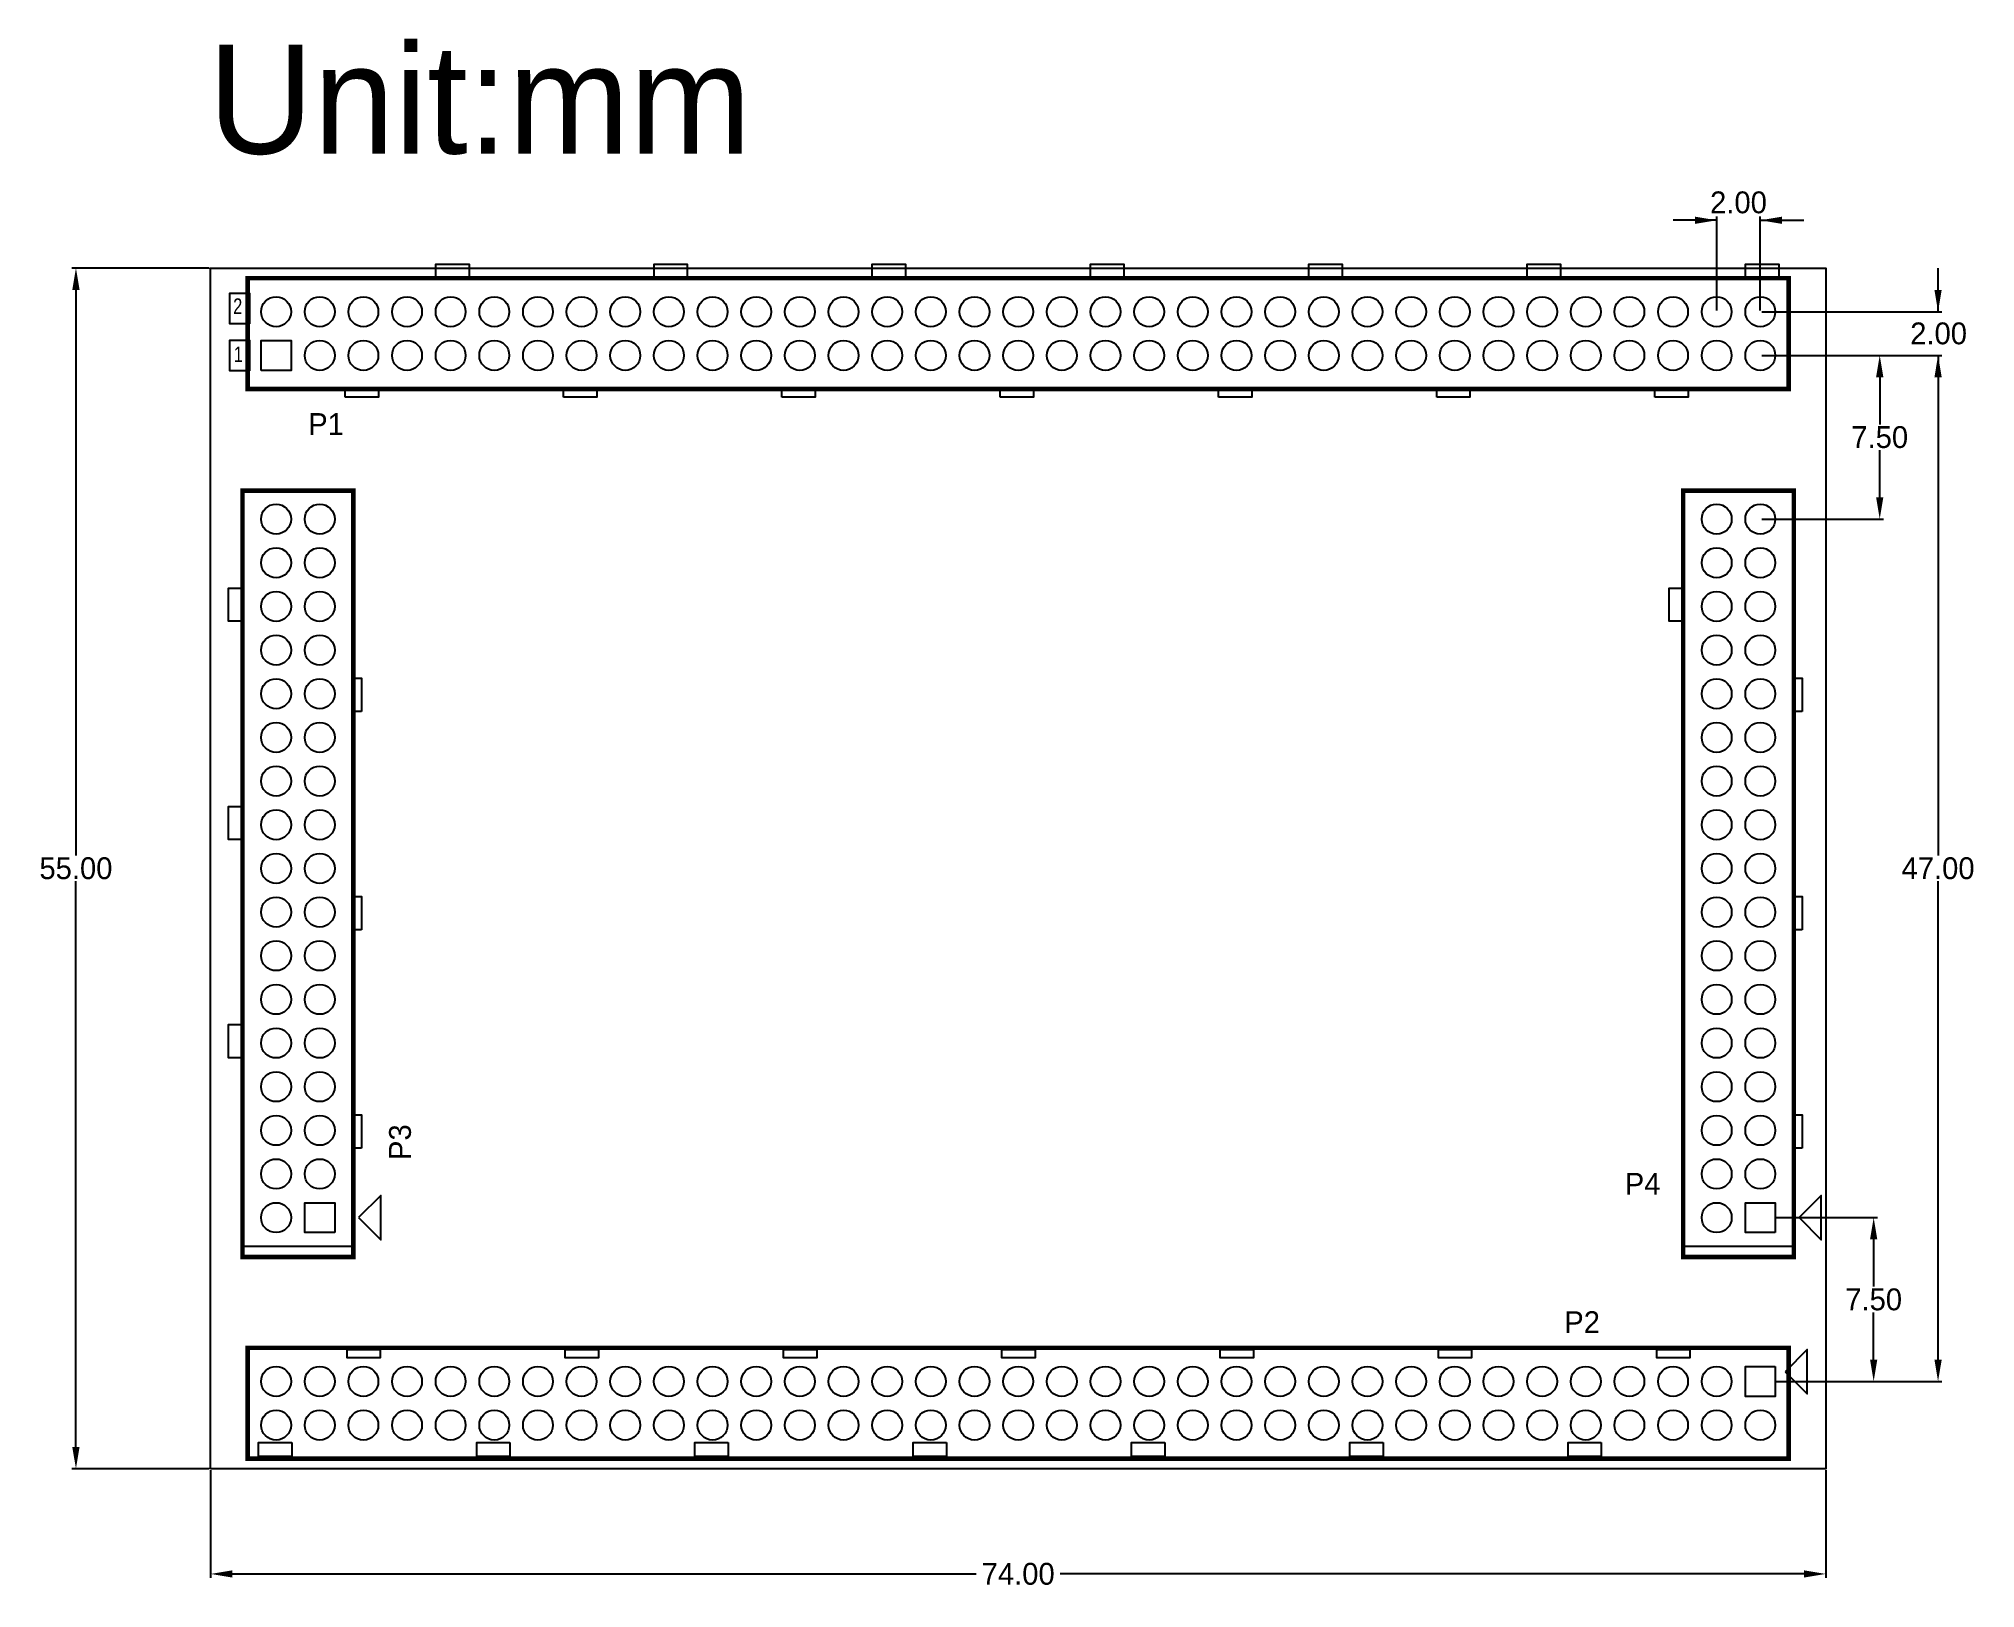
# Model space of a CAD drawing. Extents: x -7.9 to 80.8, y -5.5 to 65.5.
import ezdxf
from ezdxf.enums import TextEntityAlignment as Align

# ---------------------------------------------------------------- set-up
doc = ezdxf.new("R2010")
doc.units = 0
doc.header["$MEASUREMENT"] = 0
doc.layers.get('0').update_dxf_attribs({"linetype": 'CONTINUOUS'})
doc.layers.get('Defpoints').update_dxf_attribs({"linetype": 'CONTINUOUS'})
doc.dimstyles.get("Standard").update_dxf_attribs({"dimtxt": 0.18, "dimasz": 0.18, "dimexe": 0.18, "dimexo": 0.0625, "dimgap": 0.09, "dimtad": 0, "dimtih": 1, "dimtoh": 1, "dimdec": 4, "dimzin": 0, "dimdsep": 46, "dimtxsty": 'STANDARD', "dimcen": 0.09, "dimadec": 0, "dimazin": 0, "dimtfac": 1, "dimtdec": 4, "dimtofl": 0, "dimtmove": 0, "dimatfit": 3, "dimfxl": 1, "dimtolj": 1, "dimtzin": 0, "dimarcsym": 0})

# ---------------------------------------------------------------- blocks, each defined once
blk = doc.blocks.new('*D13')
at = {"color": 0, "linetype": 'ByBlock', "lineweight": -2}
for p, q in [((71.062, 51), (79.323, 51)), ((79.143, 50), (79.143, 28.09)), ((79.143, 5), (79.143, 26.91)), ((71.748, 4), (79.323, 4))]:
    blk.add_line(p, q, dxfattribs=at)
at = {"color": 0}
for points in [[(79.31, 50), (78.977, 50), (79.143, 51)], [(78.977, 5), (79.31, 5), (79.143, 4)]]:
    blk.add_solid(points, dxfattribs=at)
at = {"layer": 'Defpoints', "color": 0}
for p in [(71, 51), (71.686, 4), (79.143, 4)]:
    blk.add_point(p, dxfattribs=at)
at = {"color": 0, "linetype": 'ByBlock', "insert": (79.143, 27.5), "char_height": 1, "attachment_point": 5}
blk.add_mtext('\\A1;47.00', dxfattribs=at)
blk = doc.blocks.new('*D14')
at = {"color": 0, "linetype": 'ByBlock', "lineweight": -2}
for p, q in [((79.143, 53), (79.143, 55)), ((71.062, 53), (79.323, 53)), ((71.062, 51), (79.323, 51)), ((79.143, 51), (79.143, 49))]:
    blk.add_line(p, q, dxfattribs=at)
at = {"color": 0}
for points in [[(78.977, 54), (79.31, 54), (79.143, 53)], [(79.31, 50), (78.977, 50), (79.143, 51)]]:
    blk.add_solid(points, dxfattribs=at)
at = {"layer": 'Defpoints', "color": 0}
for p in [(71, 53), (71, 51), (79.143, 51)]:
    blk.add_point(p, dxfattribs=at)
at = {"color": 0, "linetype": 'ByBlock', "insert": (79.167, 52), "char_height": 1, "attachment_point": 5}
blk.add_mtext('\\A1;2.00', dxfattribs=at)
blk = doc.blocks.new('*D16')
at = {"color": 0, "linetype": 'ByBlock', "lineweight": -2}
for p, q in [((69, 57.187), (67, 57.187)), ((69, 53.062), (69, 57.367)), ((71, 53.062), (71, 57.367)), ((71, 57.187), (73, 57.187))]:
    blk.add_line(p, q, dxfattribs=at)
at = {"color": 0}
for points in [[(68, 57.021), (68, 57.354), (69, 57.187)], [(72, 57.354), (72, 57.021), (71, 57.187)]]:
    blk.add_solid(points, dxfattribs=at)
at = {"layer": 'Defpoints', "color": 0}
for p in [(71, 57.187), (69, 53), (71, 53)]:
    blk.add_point(p, dxfattribs=at)
at = {"color": 0, "linetype": 'ByBlock', "insert": (70, 58.002), "char_height": 1, "attachment_point": 5}
blk.add_mtext('\\A1;2.00', dxfattribs=at)
blk = doc.blocks.new('*D18')
at = {"color": 0, "linetype": 'ByBlock', "lineweight": -2}
for p, q in [((-0.062, 55), (-6.348, 55)), ((-6.168, 54), (-6.168, 28.09)), ((-6.168, 1), (-6.168, 26.91)), ((-0.062, 0), (-6.348, 0))]:
    blk.add_line(p, q, dxfattribs=at)
at = {"color": 0}
for points in [[(-6.001, 54), (-6.335, 54), (-6.168, 55)], [(-6.335, 1), (-6.001, 1), (-6.168, 0)]]:
    blk.add_solid(points, dxfattribs=at)
at = {"layer": 'Defpoints', "color": 0}
for p in [(0, 55), (-6.168, 0), (0, 0)]:
    blk.add_point(p, dxfattribs=at)
at = {"color": 0, "linetype": 'ByBlock', "insert": (-6.168, 27.5), "char_height": 1, "attachment_point": 5}
blk.add_mtext('\\A1;55.00', dxfattribs=at)
blk = doc.blocks.new('*D19')
at = {"color": 0, "linetype": 'ByBlock', "lineweight": -2}
for p, q in [((0, -0.062), (0, -5.001)), ((74, -0.062), (74, -5.001)), ((1, -4.821), (35.077, -4.821)), ((73, -4.821), (38.923, -4.821))]:
    blk.add_line(p, q, dxfattribs=at)
at = {"color": 0}
for points in [[(1, -4.654), (1, -4.987), (0, -4.821)], [(73, -4.987), (73, -4.654), (74, -4.821)]]:
    blk.add_solid(points, dxfattribs=at)
at = {"layer": 'Defpoints', "color": 0}
for p in [(0, 0), (74, 0), (0, -4.821)]:
    blk.add_point(p, dxfattribs=at)
at = {"color": 0, "linetype": 'ByBlock', "insert": (37, -4.821), "char_height": 1, "attachment_point": 5}
blk.add_mtext('\\A1;74.00', dxfattribs=at)
blk = doc.blocks.new('*D20')
at = {"color": 0, "linetype": 'ByBlock', "lineweight": -2}
for p, q in [((71.062, 51), (76.65, 51)), ((76.47, 50), (76.47, 47.84)), ((76.47, 44.5), (76.47, 46.66)), ((71.062, 43.5), (76.65, 43.5))]:
    blk.add_line(p, q, dxfattribs=at)
at = {"color": 0}
for points in [[(76.637, 50), (76.304, 50), (76.47, 51)], [(76.304, 44.5), (76.637, 44.5), (76.47, 43.5)]]:
    blk.add_solid(points, dxfattribs=at)
at = {"layer": 'Defpoints', "color": 0}
for p in [(71, 51), (71, 43.5), (76.47, 43.5)]:
    blk.add_point(p, dxfattribs=at)
at = {"color": 0, "linetype": 'ByBlock', "insert": (76.47, 47.25), "char_height": 1, "attachment_point": 5}
blk.add_mtext('\\A1;7.50', dxfattribs=at)
blk = doc.blocks.new('*D21')
at = {"color": 0, "linetype": 'ByBlock', "lineweight": -2}
for p, q in [((71.748, 11.5), (76.372, 11.5)), ((76.192, 10.5), (76.192, 8.34)), ((76.192, 5), (76.192, 7.16)), ((71.748, 4), (76.372, 4))]:
    blk.add_line(p, q, dxfattribs=at)
at = {"color": 0}
for points in [[(76.359, 10.5), (76.025, 10.5), (76.192, 11.5)], [(76.025, 5), (76.359, 5), (76.192, 4)]]:
    blk.add_solid(points, dxfattribs=at)
at = {"layer": 'Defpoints', "color": 0}
for p in [(71.686, 11.5), (71.686, 4), (76.192, 4)]:
    blk.add_point(p, dxfattribs=at)
at = {"color": 0, "linetype": 'ByBlock', "insert": (76.192, 7.75), "char_height": 1, "attachment_point": 5}
blk.add_mtext('\\A1;7.50', dxfattribs=at)

msp = doc.modelspace()

# ---------------------------------------------------------------- linework, layer by layer
for points in [[(10.317, 54.5399), (10.317, 55.1749), (11.841, 55.1749), (11.841, 54.5399)], [(20.317, 54.5399), (20.317, 55.1749), (21.841, 55.1749), (21.841, 54.5399)], [(30.3169, 54.5399), (30.3169, 55.1749), (31.8409, 55.1749), (31.8409, 54.5399)], [(40.3169, 54.5399), (40.3169, 55.1749), (41.8409, 55.1749), (41.8409, 54.5399)], [(50.3169, 54.5399), (50.3169, 55.1749), (51.8409, 55.1749), (51.8409, 54.5399)], [(60.3169, 54.5399), (60.3169, 55.1749), (61.8409, 55.1749), (61.8409, 54.5399)], [(70.3169, 54.5399), (70.3169, 55.1749), (71.8409, 55.1749), (71.8409, 54.5399)], [(0, 0), (0, 54.9999), (73.9999, 54.9999), (73.9999, 0)], [(1.778, 52.451), (0.889, 52.451), (0.889, 53.848), (1.778, 53.848)], [(1.778, 50.292), (0.889, 50.292), (0.889, 51.689), (1.778, 51.689)], [(2.3142, 50.3141), (2.3142, 51.6857), (3.6858, 51.6857), (3.6858, 50.3141)], [(6.174, 49.0789), (6.174, 49.4599), (7.698, 49.4599), (7.698, 49.0789)], [(16.174, 49.0789), (16.174, 49.4599), (17.698, 49.4599), (17.698, 49.0789)], [(26.1739, 49.0789), (26.1739, 49.4599), (27.6979, 49.4599), (27.6979, 49.0789)], [(36.1739, 49.0789), (36.1739, 49.4599), (37.6979, 49.4599), (37.6979, 49.0789)], [(46.1739, 49.0789), (46.1739, 49.4599), (47.6979, 49.4599), (47.6979, 49.0789)], [(56.1739, 49.0789), (56.1739, 49.4599), (57.6979, 49.4599), (57.6979, 49.0789)], [(66.1739, 49.0789), (66.1739, 49.4599), (67.6979, 49.4599), (67.6979, 49.0789)], [(1.46, 38.817), (0.825, 38.817), (0.825, 40.341), (1.46, 40.341)], [(67.4599, 38.817), (66.8249, 38.817), (66.8249, 40.341), (67.4599, 40.341)], [(6.921, 34.69), (6.54, 34.69), (6.54, 36.214), (6.921, 36.214)], [(72.9209, 34.69), (72.5399, 34.69), (72.5399, 36.214), (72.9209, 36.214)], [(1.46, 28.8171), (0.825, 28.8171), (0.825, 30.3411), (1.46, 30.3411)], [(6.921, 24.6901), (6.54, 24.6901), (6.54, 26.2141), (6.921, 26.2141)], [(72.9209, 24.6901), (72.5399, 24.6901), (72.5399, 26.2141), (72.9209, 26.2141)], [(1.46, 18.8171), (0.825, 18.8171), (0.825, 20.3411), (1.46, 20.3411)], [(6.921, 14.6901), (6.54, 14.6901), (6.54, 16.2141), (6.921, 16.2141)], [(72.9209, 14.6901), (72.5399, 14.6901), (72.5399, 16.2141), (72.9209, 16.2141)], [(6.778, 11.5001), (7.794, 10.4841), (7.794, 12.5161)], [(72.7779, 11.5001), (73.7939, 10.4841), (73.7939, 12.5161)], [(5.6858, 10.8143), (4.3142, 10.8143), (4.3142, 12.1859), (5.6858, 12.1859)], [(71.6857, 10.8143), (70.3141, 10.8143), (70.3141, 12.1859), (71.6857, 12.1859)], [(1.46, 9.7), (1.46, 10.2001), (6.54, 10.2001), (6.54, 9.7)], [(67.4599, 9.7), (67.4599, 10.2001), (72.5399, 10.2001), (72.5399, 9.7)], [(7.7752, 5.4613), (7.7752, 5.0803), (6.2512, 5.0803), (6.2512, 5.4613)], [(17.7752, 5.4613), (17.7752, 5.0803), (16.2512, 5.0803), (16.2512, 5.4613)], [(27.7752, 5.4613), (27.7752, 5.0803), (26.2512, 5.0803), (26.2512, 5.4613)], [(37.7751, 5.4613), (37.7751, 5.0803), (36.2511, 5.0803), (36.2511, 5.4613)], [(47.7751, 5.4613), (47.7751, 5.0803), (46.2511, 5.0803), (46.2511, 5.4613)], [(57.7751, 5.4613), (57.7751, 5.0803), (56.2511, 5.0803), (56.2511, 5.4613)], [(67.7751, 5.4613), (67.7751, 5.0803), (66.2511, 5.0803), (66.2511, 5.4613)], [(72.136, 4.445), (73.152, 3.429), (73.152, 5.461)], [(71.6856, 4.6858), (71.6856, 3.3142), (70.314, 3.3142), (70.314, 4.6858)], [(3.716, 1.1991), (3.716, 0.5641), (2.192, 0.5641), (2.192, 1.1991)], [(13.716, 1.1991), (13.716, 0.5641), (12.192, 0.5641), (12.192, 1.1991)], [(23.716, 1.1991), (23.716, 0.5641), (22.192, 0.5641), (22.192, 1.1991)], [(33.716, 1.1991), (33.716, 0.5641), (32.192, 0.5641), (32.192, 1.1991)], [(43.7159, 1.1991), (43.7159, 0.5641), (42.1919, 0.5641), (42.1919, 1.1991)], [(53.7159, 1.1991), (53.7159, 0.5641), (52.1919, 0.5641), (52.1919, 1.1991)], [(63.7159, 1.1991), (63.7159, 0.5641), (62.1919, 0.5641), (62.1919, 1.1991)]]:
    msp.add_lwpolyline(points, close=True)
at = {"const_width": 0.2032}
for points in [[(2, 54.5399), (1.7, 54.5399), (1.7, 49.4599), (2, 49.4599)], [(2, 54.5399), (72.2998, 54.5399), (72.2998, 49.4599), (2, 49.4599)], [(1.46, 10.5001), (1.46, 44.8), (6.54, 44.8), (6.54, 10.5001)], [(67.4599, 10.5001), (67.4599, 44.8), (72.5399, 44.8), (72.5399, 10.5001)], [(1.46, 10.5001), (1.46, 9.7), (6.54, 9.7), (6.54, 10.5001)], [(67.4599, 10.5001), (67.4599, 9.7), (72.5399, 9.7), (72.5399, 10.5001)], [(71.9999, 0.46), (1.7, 0.46), (1.7, 5.54), (71.9999, 5.54)], [(71.9999, 0.46), (72.2998, 0.46), (72.2998, 5.54), (71.9999, 5.54)]]:
    msp.add_lwpolyline(points, dxfattribs=at)
for centre in [(3, 52.9999), (5, 52.9999), (7, 52.9999), (9, 52.9999), (11, 52.9999), (12.9999, 52.9999), (14.9999, 52.9999), (16.9999, 52.9999), (18.9999, 52.9999), (20.9999, 52.9999), (22.9999, 52.9999), (24.9999, 52.9999), (26.9999, 52.9999), (28.9999, 52.9999), (30.9999, 52.9999), (32.9999, 52.9999), (34.9999, 52.9999), (36.9999, 52.9999), (38.9999, 52.9999), (40.9999, 52.9999), (42.9999, 52.9999), (44.9999, 52.9999), (46.9999, 52.9999), (48.9999, 52.9999), (50.9999, 52.9999), (52.9999, 52.9999), (54.9999, 52.9999), (56.9999, 52.9999), (58.9999, 52.9999), (60.9999, 52.9999), (62.9998, 52.9999), (64.9998, 52.9999), (66.9998, 52.9999), (68.9998, 52.9999), (70.9998, 52.9999), (5, 50.9999), (7, 50.9999), (9, 50.9999), (11, 50.9999), (12.9999, 50.9999), (14.9999, 50.9999), (16.9999, 50.9999), (18.9999, 50.9999), (20.9999, 50.9999), (22.9999, 50.9999), (24.9999, 50.9999), (26.9999, 50.9999), (28.9999, 50.9999), (30.9999, 50.9999), (32.9999, 50.9999), (34.9999, 50.9999), (36.9999, 50.9999), (38.9999, 50.9999), (40.9999, 50.9999), (42.9999, 50.9999), (44.9999, 50.9999), (46.9999, 50.9999), (48.9999, 50.9999), (50.9999, 50.9999), (52.9999, 50.9999), (54.9999, 50.9999), (56.9999, 50.9999), (58.9999, 50.9999), (60.9999, 50.9999), (62.9998, 50.9999), (64.9998, 50.9999), (66.9998, 50.9999), (68.9998, 50.9999), (70.9998, 50.9999), (3, 43.5001), (5, 43.5001), (68.9999, 43.5001), (70.9999, 43.5001), (3, 41.5001), (5, 41.5001), (68.9999, 41.5001), (70.9999, 41.5001), (3, 39.5001), (5, 39.5001), (68.9999, 39.5001), (70.9999, 39.5001), (3, 37.5001), (5, 37.5001), (68.9999, 37.5001), (70.9999, 37.5001), (3, 35.5001), (5, 35.5001), (68.9999, 35.5001), (70.9999, 35.5001), (3, 33.5001), (5, 33.5001), (68.9999, 33.5001), (70.9999, 33.5001), (3, 31.5001), (5, 31.5001), (68.9999, 31.5001), (70.9999, 31.5001), (3, 29.5001), (5, 29.5001), (68.9999, 29.5001), (70.9999, 29.5001), (3, 27.5001), (5, 27.5001), (68.9999, 27.5001), (70.9999, 27.5001), (3, 25.5001), (5, 25.5001), (68.9999, 25.5001), (70.9999, 25.5001), (3, 23.5001), (5, 23.5001), (68.9999, 23.5001), (70.9999, 23.5001), (3, 21.5001), (5, 21.5001), (68.9999, 21.5001), (70.9999, 21.5001), (3, 19.5001), (5, 19.5001), (68.9999, 19.5001), (70.9999, 19.5001), (3, 17.5001), (5, 17.5001), (68.9999, 17.5001), (70.9999, 17.5001), (3, 15.5001), (5, 15.5001), (68.9999, 15.5001), (70.9999, 15.5001), (3, 13.5001), (5, 13.5001), (68.9999, 13.5001), (70.9999, 13.5001), (3, 11.5001), (68.9999, 11.5001), (3, 4), (5, 4), (7, 4), (9, 4), (11, 4), (12.9999, 4), (14.9999, 4), (16.9999, 4), (18.9999, 4), (20.9999, 4), (22.9999, 4), (24.9999, 4), (26.9999, 4), (28.9999, 4), (30.9999, 4), (32.9999, 4), (34.9999, 4), (36.9999, 4), (38.9999, 4), (40.9999, 4), (42.9999, 4), (44.9999, 4), (46.9999, 4), (48.9999, 4), (50.9999, 4), (52.9999, 4), (54.9999, 4), (56.9999, 4), (58.9999, 4), (60.9999, 4), (62.9998, 4), (64.9998, 4), (66.9998, 4), (68.9998, 4), (3, 2), (5, 2), (7, 2), (9, 2), (11, 2), (12.9999, 2), (14.9999, 2), (16.9999, 2), (18.9999, 2), (20.9999, 2), (22.9999, 2), (24.9999, 2), (26.9999, 2), (28.9999, 2), (30.9999, 2), (32.9999, 2), (34.9999, 2), (36.9999, 2), (38.9999, 2), (40.9999, 2), (42.9999, 2), (44.9999, 2), (46.9999, 2), (48.9999, 2), (50.9999, 2), (52.9999, 2), (54.9999, 2), (56.9999, 2), (58.9999, 2), (60.9999, 2), (62.9998, 2), (64.9998, 2), (66.9998, 2), (68.9998, 2), (70.9998, 2)]:
    msp.add_circle(centre, 0.6858)

# ---------------------------------------------------------------- texts
at = {"linetype": 'ByBlock'}
msp.add_text('Unit:mm', height=5, dxfattribs=at).set_placement((-0.1149, 60.238))
at = {"width": 0.785714}
for s, p in [('2', (1.2446, 52.8998)), ('1', (1.27, 50.69))]:
    msp.add_text(s, height=0.7112, dxfattribs=at).set_placement(p, align=Align.CENTER)
for s, p in [('P1', (4.4731, 47.3536)), ('P4', (64.79, 12.5508)), ('P2', (62.0172, 6.2136))]:
    msp.add_text(s, height=1).set_placement(p)
msp.add_text('P3', height=1, rotation=90).set_placement((9.1784, 14.1408))

# ---------------------------------------------------------------- dimensions: what is measured, and where the dimension line sits
at = {"linetype": 'ByBlock'}
for base, p1, p2, picture, middle in [((70.9998, 57.1874), (68.9998, 52.9999), (70.9998, 52.9999), '*D16', (69.9998, 58.0024)), ((0, -4.8206), (73.9999, 0), (0, 0), '*D19', (36.9999, -4.8206))]:
    dim = msp.add_linear_dim(base=base, p1=p1, p2=p2, dimstyle='Standard', override={"dimtxt": 1, "dimasz": 1, "dimdec": 2, "dimtmove": 2}, dxfattribs=at)
    dim.commit()
    dim.dimension.update_dxf_attribs({"geometry": picture, "text_midpoint": middle})
for base, p1, p2, picture, middle in [((-6.1681, 0), (0, 54.9999), (0, 0), '*D18', (-6.1681, 27.4999)), ((79.1433, 4), (70.9998, 50.9999), (71.6856, 4), '*D13', (79.1433, 27.4999)), ((76.4703, 43.5001), (70.9998, 50.9999), (70.9999, 43.5001), '*D20', (76.4703, 47.25)), ((76.1921, 4), (71.6857, 11.5001), (71.6856, 4), '*D21', (76.1921, 7.75))]:
    dim = msp.add_linear_dim(base=base, p1=p1, p2=p2, angle=90, dimstyle='Standard', override={"dimtxt": 1, "dimasz": 1, "dimdec": 2, "dimtmove": 2}, dxfattribs=at)
    dim.commit()
    dim.dimension.update_dxf_attribs({"geometry": picture, "text_midpoint": middle})
dim = msp.add_linear_dim(base=(79.1433, 50.9999), p1=(70.9998, 52.9999), p2=(70.9998, 50.9999), angle=90, dimstyle='Standard', override={"dimtxt": 1, "dimasz": 1, "dimdec": 2, "dimtmove": 2}, dxfattribs=at)
dim.commit()
dim.dimension.update_dxf_attribs({"geometry": '*D14', "text_midpoint": (79.1666, 51.9999), "dimtype": 160})

doc.saveas('drawing.dxf')
